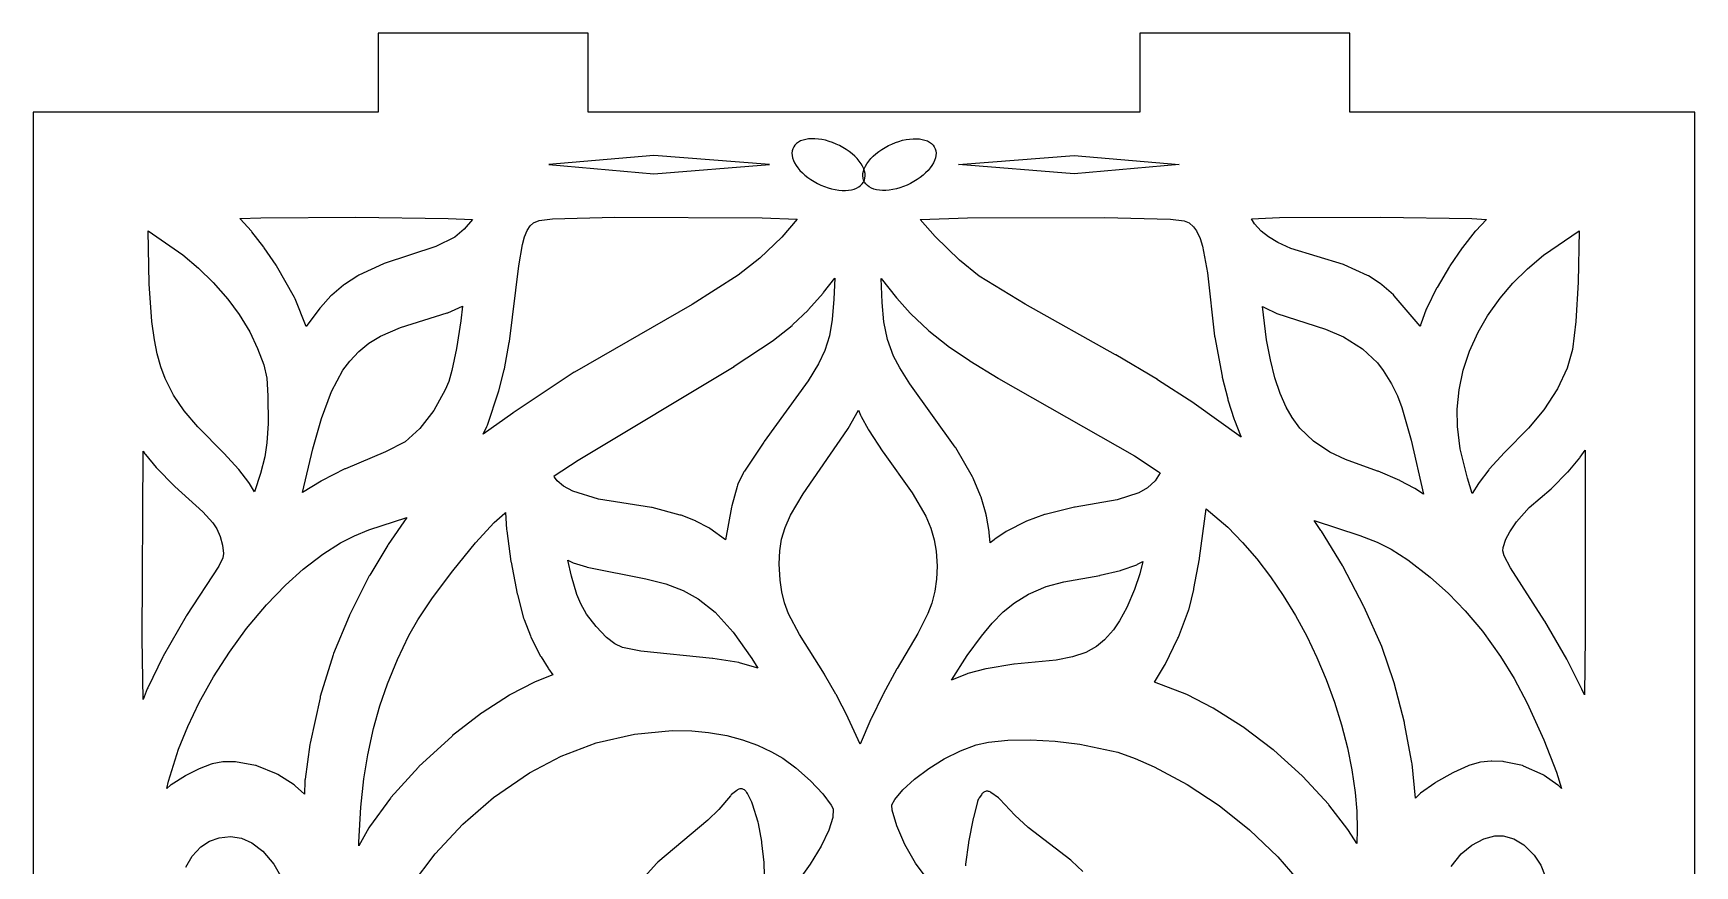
# Model space of a CAD drawing. Header units: millimetres. Extents: x 10 to 410, y 18 to 283.
# Drawn here: x 10 to 73.3, y 115.3 to 147 of the extents above; entities that cross this region are included whole.
import ezdxf

# ---------------------------------------------------------------- set-up
doc = ezdxf.new("R2010")
doc.units = ezdxf.units.MM
doc.layers.add('CUT', color=1, linetype='Continuous')
doc.layers.add('ENGRAVE', color=5, linetype='Continuous')

msp = doc.modelspace()

# ---------------------------------------------------------------- linework, layer by layer
at = {"layer": 'CUT'}
for points in [[(60.134, 144), (60.134, 147), (52.134, 147), (52.134, 144), (31.134, 144), (31.134, 147), (23.134, 147), (23.134, 144), (10, 144), (10, 24), (23.134, 24), (23.134, 21), (31.134, 21), (31.134, 24), (52.134, 24), (52.134, 21), (60.134, 21), (60.134, 24), (73.2679, 24), (73.2679, 144)], [(19.9492, 136.9395), (19.2643, 138.1449), (19.2462, 138.1738), (18.7977, 138.8296), (18.7846, 138.8476), (18.3283, 139.4379), (18.3102, 139.4596), (17.8836, 139.9298), (17.8721, 139.9411), (18.6695, 139.9702), (22.2802, 140), (25.7962, 139.9465), (26.7205, 139.9033), (26.4052, 139.5357), (26.0526, 139.229), (25.3365, 138.8798), (23.3625, 138.2337), (23.3359, 138.2232), (22.3935, 137.7866), (22.3601, 137.7679), (21.8475, 137.4329), (21.8184, 137.4112), (21.3651, 137.0263), (21.3355, 136.9975), (20.9342, 136.5583), (20.9118, 136.531), (20.393, 135.8376), (19.9764, 136.8829), (19.9636, 136.9119)], [(37.6703, 138.4369), (36.8432, 137.783), (35.0936, 136.6695), (30.6129, 134.0978), (30.5981, 134.0887), (28.2688, 132.545), (28.2599, 132.5389), (27.1338, 131.7279), (27.2744, 132.0287), (27.2943, 132.0783), (27.721, 133.3392), (27.7334, 133.3815), (27.9323, 134.1888), (27.9386, 134.2179), (28.1284, 135.2223), (28.1338, 135.2566), (28.4967, 138.1483), (28.6319, 138.9546), (28.7068, 139.2426), (28.8072, 139.4928), (28.9187, 139.6613), (29.046, 139.784), (29.2679, 139.8709), (29.7701, 139.9364), (32.1339, 139.9991), (37.7527, 139.9762), (39.0915, 139.9195), (38.5072, 139.2395)], [(55.7405, 132.2616), (55.965, 131.681), (55.9744, 131.6586), (55.9927, 131.6177), (54.2007, 132.9042), (54.19, 132.9115), (52.8152, 133.8055), (52.8057, 133.8114), (51.2178, 134.7522), (51.212, 134.7555), (47.7732, 136.6807), (46.022, 137.7493), (45.2645, 138.3568), (44.3447, 139.2548), (43.7728, 139.9119), (43.7882, 139.9135), (45.5796, 139.969), (50.7915, 139.9897), (53.2993, 139.917), (53.8282, 139.8531), (54.016, 139.7777), (54.1815, 139.6277), (54.2946, 139.4696), (54.4309, 139.1821), (54.5234, 138.8921), (54.7125, 137.8755), (54.9858, 135.4674), (54.9917, 135.4279), (55.2688, 133.9407), (55.2761, 133.9075), (55.486, 133.0741), (55.494, 133.0455), (55.7297, 132.2927)], [(57.8911, 138.8042), (57.3874, 139.0342), (57.0413, 139.2423), (56.7616, 139.4621), (56.5039, 139.7422), (56.3919, 139.9293), (57.4601, 139.9796), (61.3108, 139.997), (64.7813, 139.9445), (65.3337, 139.9096), (64.9288, 139.4815), (64.9078, 139.4569), (64.4285, 138.8475), (64.4136, 138.8273), (63.9467, 138.1456), (63.9328, 138.1239), (63.4545, 137.3215), (63.4385, 137.2921), (63.064, 136.5372), (63.0435, 136.4893), (62.838, 135.9272), (62.8269, 135.8933), (62.8181, 135.8581), (62.8164, 135.8487), (61.8228, 137.0011), (61.7908, 137.0334), (61.3561, 137.4166), (61.3245, 137.4408), (60.8465, 137.7587), (60.8087, 137.7796), (59.9155, 138.1808), (59.8875, 138.1914)], [(14.7199, 134.7861), (14.6115, 135.32), (14.5162, 136.0175), (14.4203, 137.4544), (14.3759, 139.4718), (15.6906, 138.557), (16.2918, 138.0522), (16.8471, 137.5122), (17.4082, 136.8727), (17.8393, 136.2903), (18.2438, 135.6251), (18.5416, 134.9971), (18.7809, 134.3743), (18.8953, 133.8656), (18.9391, 133.1968), (18.9397, 132.1332), (18.8957, 131.402), (18.8163, 130.8718), (18.6583, 130.2352), (18.4283, 129.5364), (18.2402, 129.8498), (18.2137, 129.8886), (17.8317, 130.3818), (17.8141, 130.4028), (17.2734, 131.0006), (17.2621, 131.0123), (16.2655, 132.0117), (15.747, 132.6209), (15.3379, 133.2246), (15.0202, 133.8568), (14.8558, 134.3001)], [(65.4442, 130.395), (65.4263, 130.3735), (65.0538, 129.8889), (65.0321, 129.8574), (64.7961, 129.4793), (64.6112, 130.0549), (64.3401, 131.1762), (64.2316, 132.0201), (64.2243, 132.6803), (64.2971, 133.4277), (64.4544, 134.1673), (64.6955, 134.8979), (65.0202, 135.6159), (65.3762, 136.2349), (65.8553, 136.9119), (66.3459, 137.4857), (66.898, 138.0317), (67.5074, 138.543), (68.8641, 139.4725), (68.8254, 137.5227), (68.7415, 136.0177), (68.6183, 134.9541), (68.4135, 134.2474), (68.0439, 133.4609), (67.5261, 132.6634), (66.9426, 131.9578), (66.0307, 131.0453), (66.0186, 131.0326)], [(37.8266, 131.4488), (37.8168, 131.4349), (37.0786, 130.3252), (37.0632, 130.3002), (37.0492, 130.2734), (36.8352, 129.8278), (36.8183, 129.7882), (36.8048, 129.7464), (36.5983, 129.0035), (36.5869, 128.9537), (36.3657, 127.7161), (35.7644, 128.1457), (35.7308, 128.1662), (35.2357, 128.4206), (35.2128, 128.4309), (34.6662, 128.6455), (34.6397, 128.6541), (33.5659, 128.9354), (33.5442, 128.9399), (31.5211, 129.2619), (30.5414, 129.5655), (30.188, 129.756), (29.9545, 129.9541), (29.8545, 130.0991), (29.8381, 130.1436), (30.7479, 130.7378), (36.6844, 134.316), (36.6945, 134.3222), (38.1727, 135.3033), (38.1923, 135.3174), (38.8937, 135.8736), (38.9156, 135.8925), (39.5043, 136.4564), (39.5251, 136.4781), (40.0754, 137.1085), (40.0872, 137.1226), (40.5182, 137.6708), (40.4854, 136.8721), (40.4253, 136.1042), (40.3182, 135.4786), (40.1414, 134.9142), (39.907, 134.4128), (39.5132, 133.761)], [(46.44, 127.5919), (46.4018, 127.9883), (46.3965, 128.0284), (46.2968, 128.6162), (46.2908, 128.6464), (46.2832, 128.6759), (46.0934, 129.333), (46.0842, 129.3617), (46.0733, 129.3896), (45.7887, 130.0607), (45.7639, 130.1106), (45.1265, 131.2113), (45.105, 131.2446), (43.3785, 133.6492), (42.994, 134.2548), (42.7596, 134.6996), (42.5238, 135.3322), (42.3902, 136.0096), (42.3262, 136.7494), (42.2885, 137.6561), (42.8728, 136.9304), (42.884, 136.9175), (43.396, 136.3405), (43.4159, 136.3201), (44.0805, 135.6889), (44.1017, 135.6707), (44.8273, 135.097), (44.8432, 135.0852), (45.6493, 134.5332), (45.6605, 134.5259), (46.7429, 133.8595), (46.7508, 133.8547), (51.9307, 130.9048), (52.8408, 130.3133), (52.909, 130.2605), (52.7205, 129.9627), (52.4341, 129.6931), (52.104, 129.5013), (51.2731, 129.2329), (49.6695, 128.953), (49.655, 128.95), (48.5286, 128.6767), (48.5047, 128.6696), (47.8272, 128.4261), (47.7972, 128.4129), (47.0678, 128.0359), (47.0428, 128.0213), (46.6134, 127.7362), (46.5861, 127.7157)], [(20.2555, 129.5133), (20.6453, 131.1758), (20.9716, 132.3305), (21.3571, 133.3555), (21.7937, 134.1654), (22.052, 134.5173), (22.3956, 134.8818), (22.7844, 135.1949), (23.2266, 135.4644), (23.9787, 135.793), (25.7654, 136.3483), (25.7923, 136.3584), (26.3403, 136.6035), (26.283, 136.0445), (26.1165, 135.0002), (25.9388, 134.1578), (25.819, 133.7396), (25.6898, 133.4198), (25.255, 132.6399), (24.7178, 131.9475), (24.1592, 131.4473), (23.4126, 131.0586), (21.8844, 130.4181), (21.8666, 130.4098), (20.9799, 129.9537), (20.9633, 129.9444)], [(59.2016, 135.7326), (59.892, 135.4359), (60.6144, 134.9851), (61.1864, 134.4481), (61.4068, 134.1616), (61.7195, 133.6518), (61.9445, 133.1928), (62.1162, 132.7488), (62.4749, 131.5002), (62.9329, 129.4515), (62.6083, 129.66), (62.5886, 129.6716), (62.0502, 129.9553), (62.0331, 129.9635), (61.206, 130.3232), (61.1915, 130.3289), (59.966, 130.7702), (59.3747, 131.0524), (58.748, 131.4681), (58.2334, 131.9663), (57.9355, 132.3675), (57.7121, 132.7562), (57.4806, 133.2781), (57.281, 133.8755), (57.1094, 134.5592), (56.9642, 135.331), (56.8073, 136.6008), (56.8798, 136.5562), (56.9055, 136.5423), (57.3312, 136.3424), (57.3594, 136.3312)], [(44.2146, 125.3018), (44.0635, 124.9067), (43.6842, 124.1478), (42.8954, 122.8118), (42.8876, 122.798), (42.3617, 121.8276), (42.3531, 121.8109), (41.9058, 120.8949), (41.8969, 120.8757), (41.4896, 119.9343), (41.0332, 120.9191), (41.0254, 120.9352), (40.5735, 121.8176), (40.5637, 121.8357), (40.1347, 122.5845), (40.125, 122.6003), (39.1734, 124.1025), (38.7631, 124.8878), (38.6023, 125.3137), (38.5002, 125.7264), (38.4392, 126.1743), (38.4058, 126.8018), (38.4255, 127.2881), (38.4968, 127.7342), (38.6288, 128.1761), (38.8338, 128.6438), (39.3175, 129.4664), (41.0098, 131.9144), (41.0307, 131.948), (41.4194, 132.6449), (41.499, 132.4528), (41.5227, 132.404), (41.794, 131.9219), (41.8081, 131.8986), (42.3519, 131.0648), (42.3609, 131.0515), (43.4635, 129.5012), (43.9824, 128.6107), (44.1781, 128.1537), (44.3086, 127.716), (44.3839, 127.2758), (44.4145, 126.7091), (44.3966, 126.2063), (44.3338, 125.7519)], [(17.2093, 127.5096), (17.2502, 127.1867), (17.222, 127.0238), (17.0698, 126.7092), (15.8409, 124.8289), (15.8282, 124.8081), (14.9523, 123.2787), (14.9393, 123.2543), (14.3585, 122.0737), (14.3436, 122.04), (14.1811, 121.6316), (14.1512, 123.9473), (14.1859, 131.0802), (14.2464, 130.9897), (14.27, 130.958), (14.6758, 130.4694), (14.6948, 130.4483), (15.3784, 129.7501), (15.3933, 129.7359), (16.4623, 128.7751), (16.833, 128.3609), (16.9874, 128.1292), (17.1216, 127.8352)], [(69.0655, 121.8102), (68.9708, 122.0272), (68.96, 122.05), (68.4077, 123.1456), (68.3959, 123.1675), (67.5622, 124.6098), (67.5511, 124.6279), (66.2476, 126.6387), (66.0103, 127.1056), (65.9582, 127.2958), (65.9729, 127.4228), (66.0769, 127.7357), (66.2205, 128.0164), (66.4782, 128.3984), (66.962, 128.9368), (67.8039, 129.6557), (67.8239, 129.6745), (68.4223, 130.2813), (68.4417, 130.3026), (68.8872, 130.8374), (68.9036, 130.8585), (69.0939, 131.1234), (69.091, 124.0339)], [(15.2558, 118.3834), (15.2285, 118.3636), (15.0839, 118.2454), (15.1533, 118.52), (15.5374, 119.734), (15.8851, 120.6058), (16.3201, 121.5175), (16.865, 122.4973), (17.4688, 123.4386), (18.1214, 124.3294), (18.8786, 125.2318), (19.6018, 125.9807), (20.2738, 126.5866), (21.0222, 127.1625), (21.7004, 127.5933), (22.2342, 127.8679), (22.7829, 128.088), (24.2222, 128.5577), (23.5165, 127.5349), (23.5023, 127.5127), (22.8127, 126.3602), (22.7978, 126.3332), (22.0427, 124.8407), (22.0279, 124.8085), (21.4364, 123.3779), (21.4204, 123.3333), (20.9321, 121.7384), (20.9212, 121.6969), (20.5394, 119.9612), (20.5316, 119.9179), (20.3487, 118.5949), (20.3451, 118.5613), (20.3434, 118.5273), (20.3338, 118.0224), (19.9692, 118.3475), (19.9341, 118.3746), (19.3128, 118.7792), (19.2913, 118.7918), (19.2693, 118.8021), (18.5172, 119.1092), (18.4937, 119.1174), (18.4697, 119.1231), (17.7082, 119.2574), (17.6664, 119.2607), (17.2572, 119.2544), (17.2196, 119.2505), (16.8173, 119.1749), (16.7788, 119.1641), (16.3209, 118.9927), (16.2961, 118.9817), (15.8159, 118.7391), (15.7931, 118.7259)], [(24.3055, 124.0693), (24.6395, 124.662), (25.2043, 125.5039), (25.9721, 126.5326), (26.8461, 127.6014), (27.5469, 128.3666), (27.9524, 128.7266), (27.9874, 128.7479), (28.0237, 128.1039), (28.0283, 128.0576), (28.1908, 126.8849), (28.1958, 126.8546), (28.429, 125.6598), (28.4367, 125.6262), (28.6713, 124.7316), (28.6892, 124.6763), (28.932, 124.0511), (28.9511, 124.0081), (29.3186, 123.2858), (29.3367, 123.2536), (29.6025, 122.8266), (29.621, 122.7994), (29.7879, 122.5751), (29.1113, 122.3021), (29.0891, 122.2917), (28.1523, 121.8029), (28.1307, 121.7903), (27.0934, 121.1193), (27.0742, 121.1055), (25.97, 120.2534), (25.9499, 120.2364), (24.6877, 119.077), (24.6659, 119.0549), (23.6218, 117.8981), (23.5978, 117.8685), (22.8043, 116.7796), (22.7781, 116.7386), (22.3965, 116.0568), (22.3958, 116.2009), (22.4723, 117.5298), (22.5896, 118.6041), (22.7389, 119.5279), (22.956, 120.5199), (23.1982, 121.3835), (23.4871, 122.2282), (23.8656, 123.1537)], [(53.9915, 125.0248), (54.0016, 125.0543), (54.0101, 125.0846), (54.1927, 125.8238), (54.1996, 125.8558), (54.4071, 126.9841), (54.4115, 127.0123), (54.6586, 128.8882), (55.4844, 128.1877), (56.0473, 127.6109), (56.591, 126.9802), (57.1099, 126.3033), (57.6012, 125.5851), (58.0622, 124.8299), (58.4903, 124.0426), (58.8827, 123.2277), (59.237, 122.3901), (59.5505, 121.5343), (59.8209, 120.6655), (60.0456, 119.7876), (60.214, 118.9554), (60.3401, 118.0911), (60.3981, 117.381), (60.4108, 116.678), (60.3951, 116.1479), (60.0767, 116.6481), (60.0576, 116.6755), (59.337, 117.6195), (59.3152, 117.6456), (58.3427, 118.6968), (58.3218, 118.7175), (57.2362, 119.6981), (57.216, 119.7147), (56.057, 120.5926), (56.0368, 120.6067), (54.9237, 121.3054), (54.9034, 121.3171), (53.9504, 121.8034), (53.9262, 121.8143), (52.6913, 122.2863), (53.0827, 122.9285), (53.1029, 122.9659), (53.5883, 123.9715), (53.6042, 124.0088)], [(63.8865, 125.6621), (64.5236, 125.0095), (65.179, 124.2293), (65.8717, 123.2661), (66.3929, 122.4339), (66.8874, 121.4919), (67.5199, 120.0984), (67.998, 118.8652), (68.1872, 118.2422), (68.0877, 118.3365), (68.0558, 118.363), (67.5371, 118.7353), (67.5148, 118.7499), (67.4916, 118.7617), (66.7522, 119.0966), (66.7287, 119.1057), (66.7047, 119.1124), (66.0134, 119.2622), (65.9755, 119.2671), (65.5425, 119.285), (65.511, 119.2842), (65.1027, 119.2423), (65.0599, 119.2337), (64.6618, 119.1127), (64.6334, 119.102), (64.0757, 118.852), (64.0537, 118.8409), (63.3959, 118.4664), (63.3713, 118.4506), (62.8289, 118.0605), (62.8095, 118.0453), (62.7909, 118.0281), (62.6301, 117.867), (62.5078, 119.1796), (62.5002, 119.2332), (62.2163, 120.7153), (62.2091, 120.748), (61.819, 122.2709), (61.808, 122.3079), (61.3702, 123.6081), (61.3532, 123.6519), (60.6824, 125.1499), (60.6695, 125.1763), (59.8637, 126.7036), (59.8507, 126.7266), (59.0485, 128.044), (59.0348, 128.0653), (58.7729, 128.4402), (60.5079, 127.8789), (61.1692, 127.619), (61.7121, 127.352), (62.3395, 126.9518), (63.1872, 126.2864)], [(32.4405, 123.6127), (32.1471, 123.7476), (31.8321, 123.9933), (31.4308, 124.408), (31.0714, 124.8833), (30.8484, 125.2677), (30.7054, 125.6284), (30.5022, 126.3221), (30.3511, 126.9298), (30.535, 126.8462), (30.5635, 126.8352), (31.0642, 126.6801), (31.0875, 126.6741), (33.3292, 126.2293), (34.0902, 126.0352), (34.7446, 125.7864), (35.32, 125.4687), (35.965, 124.956), (36.6481, 124.1995), (37.366, 123.1892), (37.5862, 122.8273), (37.5804, 122.8299), (37.5517, 122.8403), (36.8989, 123.0309), (36.8704, 123.0373), (35.8819, 123.1924), (35.8697, 123.1939), (33.1362, 123.4678)], [(51.644, 125.1347), (51.3677, 124.6242), (51.1364, 124.2844), (50.7945, 123.9037), (50.4901, 123.6523), (50.0806, 123.4223), (49.579, 123.2514), (48.9477, 123.1309), (47.3573, 122.9779), (47.3418, 122.9758), (46.2895, 122.7994), (46.2695, 122.795), (45.5883, 122.6162), (45.5605, 122.6069), (44.961, 122.3668), (45.566, 123.3077), (46.1033, 124.0405), (46.5181, 124.5415), (46.9355, 124.9626), (47.3675, 125.3133), (47.898, 125.6406), (48.5653, 125.9269), (49.2373, 126.1158), (50.6183, 126.3568), (50.633, 126.3599), (51.4068, 126.5483), (51.4291, 126.5549), (52.0175, 126.7617), (52.0545, 126.7783), (52.2507, 126.8856), (52.1355, 126.4191), (51.9356, 125.8162)]]:
    msp.add_lwpolyline(points, close=True, dxfattribs=at)
for points in [[(24.4049, 114.5576), (25.3041, 115.7498), (26.3609, 116.887), (27.5288, 117.8978), (28.8925, 118.8373), (30.0991, 119.4692), (31.4404, 119.9738), (32.8914, 120.3146), (34.3336, 120.4508), (35.0736, 120.4388), (35.7163, 120.3791), (36.4171, 120.2562), (37.0123, 120.0982), (37.5789, 119.8939), (38.1127, 119.6434), (38.5411, 119.3901), (39.0354, 119.0268), (39.5949, 118.5351), (40.0679, 118.0374), (40.3879, 117.6079), (40.4612, 117.4628), (40.463, 117.4554), (40.4448, 117.1416), (40.294, 116.6576), (40.0015, 116.0461), (39.5872, 115.3654), (39.0712, 114.6549)], [(43.9683, 114.9045), (43.6006, 115.3969), (43.1928, 116.1073), (42.8825, 116.8221), (42.7113, 117.4182), (42.691, 117.6079), (42.6917, 117.6138), (42.8018, 117.82), (43.113, 118.1926), (43.5576, 118.5978), (44.0965, 118.9988), (44.6918, 119.3665), (45.3069, 119.6752), (45.9066, 119.9015), (46.3684, 120.0107), (47.1078, 120.0878), (47.9753, 120.0984), (48.9098, 120.0458), (49.8473, 119.9344), (51.2954, 119.6224), (51.9649, 119.3836), (52.6822, 119.0713), (53.9449, 118.3981), (55.1614, 117.5926), (56.3151, 116.6683), (57.3868, 115.6401), (58.3572, 114.5235)], [(37.8622, 114.5851), (37.8335, 115.3773), (37.8307, 115.4176), (37.7497, 116.1754), (37.7427, 116.2218), (37.6113, 116.9051), (37.5983, 116.9579), (37.3931, 117.6415), (37.3785, 117.6831), (37.3609, 117.7223), (37.1927, 118.052), (37.1742, 118.0848), (37.1533, 118.115), (37.1303, 118.1421), (37.1056, 118.1659), (37.0793, 118.1863), (37.0515, 118.2029), (37.0228, 118.2156), (36.9932, 118.2243), (36.9632, 118.2289), (36.9331, 118.2293), (36.903, 118.2258), (36.8734, 118.218), (36.8443, 118.2062), (36.8164, 118.1904), (36.7897, 118.171), (36.5906, 118.0076), (36.5685, 117.9876), (36.5478, 117.965), (36.1076, 117.4424), (35.6911, 117.0321), (33.7821, 115.4346), (33.7488, 115.4024), (32.9221, 114.481)], [(49.9605, 115.0774), (49.5347, 115.4916), (49.5076, 115.5151), (47.8884, 116.7601), (47.3822, 117.2243), (46.8099, 117.8386), (46.7863, 117.8615), (46.7613, 117.8812), (46.4621, 118.0912), (46.4347, 118.1082), (46.4062, 118.1213), (46.3769, 118.1304), (46.3469, 118.1357), (46.3169, 118.1365), (46.2869, 118.1334), (46.2572, 118.1262), (46.2283, 118.115), (46.2003, 118.0999), (46.1735, 118.081), (46.1482, 118.0586), (46.1246, 118.0327), (46.103, 118.0038), (46.0236, 117.8865), (46.0037, 117.8539), (45.9863, 117.8186), (45.9716, 117.7812), (45.9597, 117.7419), (45.8005, 117.1294), (45.793, 117.0965), (45.619, 116.201), (45.6142, 116.1732), (45.498, 115.3553), (45.4927, 115.2955)], [(15.8074, 115.2456), (16.0497, 115.6681), (16.3798, 116.0153), (16.7145, 116.2323), (17.0816, 116.3686), (17.5106, 116.4139), (17.9267, 116.3444), (18.3234, 116.1707), (18.746, 115.8537), (19.1652, 115.3613), (19.4662, 114.8283)], [(63.9875, 115.2736), (64.3743, 115.7576), (64.7741, 116.0881), (65.232, 116.3252), (65.649, 116.4385), (65.9766, 116.4378), (66.3774, 116.3202), (66.7561, 116.0926), (67.1492, 115.7086), (67.4065, 115.3195), (67.5757, 114.9)]]:
    msp.add_lwpolyline(points, dxfattribs=at)
at = {"layer": 'ENGRAVE'}
for points in [[(39.0039, 142.74), (38.9562, 142.6727), (38.9212, 142.599), (38.8994, 142.5195), (38.8909, 142.4349), (38.8958, 142.3462), (38.9141, 142.2542), (38.9456, 142.1597), (38.9899, 142.0636), (39.0468, 141.967), (39.1155, 141.8707), (39.1955, 141.7756), (39.286, 141.6827), (39.3861, 141.5928), (39.4948, 141.5069), (39.6111, 141.4257), (39.734, 141.35), (39.8621, 141.2806), (39.9942, 141.2181), (40.1292, 141.1632), (40.2657, 141.1163), (40.4023, 141.0779), (40.5378, 141.0484), (40.6708, 141.0281), (40.8001, 141.0171), (40.9245, 141.0156), (41.0427, 141.0236), (41.1535, 141.041), (41.256, 141.0676), (41.3492, 141.1032), (41.4321, 141.1474), (41.5039, 141.1999), (41.5639, 141.26), (41.6117, 141.3273), (41.6467, 141.401), (41.6685, 141.4805), (41.677, 141.5651), (41.6721, 141.6538), (41.6538, 141.7458), (41.6223, 141.8403), (41.578, 141.9364), (41.5211, 142.033), (41.4524, 142.1293), (41.3724, 142.2244), (41.2819, 142.3173), (41.1818, 142.4072), (41.0731, 142.4931), (40.9568, 142.5743), (40.834, 142.65), (40.7058, 142.7194), (40.5737, 142.7819), (40.4387, 142.8368), (40.3022, 142.8837), (40.1656, 142.9221), (40.0301, 142.9516), (39.8971, 142.9719), (39.7678, 142.9829), (39.6434, 142.9844), (39.5252, 142.9764), (39.4144, 142.959), (39.3119, 142.9324), (39.2187, 142.8968), (39.1358, 142.8526), (39.064, 142.8001)], [(44.264, 142.74), (44.3117, 142.6727), (44.3467, 142.599), (44.3685, 142.5195), (44.377, 142.4349), (44.3721, 142.3462), (44.3538, 142.2542), (44.3223, 142.1597), (44.278, 142.0636), (44.2211, 141.967), (44.1524, 141.8707), (44.0724, 141.7756), (43.9819, 141.6827), (43.8818, 141.5928), (43.7731, 141.5069), (43.6568, 141.4257), (43.5339, 141.35), (43.4058, 141.2806), (43.2737, 141.2181), (43.1387, 141.1632), (43.0022, 141.1163), (42.8656, 141.0779), (42.7301, 141.0484), (42.5971, 141.0281), (42.4678, 141.0171), (42.3434, 141.0156), (42.2252, 141.0236), (42.1144, 141.041), (42.0119, 141.0676), (41.9187, 141.1032), (41.8358, 141.1474), (41.764, 141.1999), (41.7039, 141.26), (41.6562, 141.3273), (41.6212, 141.401), (41.5994, 141.4805), (41.5909, 141.5651), (41.5958, 141.6538), (41.6141, 141.7458), (41.6456, 141.8403), (41.6899, 141.9364), (41.7468, 142.033), (41.8155, 142.1293), (41.8955, 142.2244), (41.986, 142.3173), (42.0861, 142.4072), (42.1948, 142.4931), (42.3111, 142.5743), (42.4339, 142.65), (42.5621, 142.7194), (42.6942, 142.7819), (42.8292, 142.8368), (42.9657, 142.8837), (43.1023, 142.9221), (43.2378, 142.9516), (43.3708, 142.9719), (43.5001, 142.9829), (43.6245, 142.9844), (43.7427, 142.9764), (43.8535, 142.959), (43.956, 142.9324), (44.0492, 142.8968), (44.1321, 142.8526), (44.2039, 142.8001)], [(38.0339, 142), (33.6339, 142.35), (29.6339, 142), (33.6339, 141.65)], [(45.234, 142), (49.6339, 142.35), (53.6339, 142), (49.6339, 141.65)]]:
    msp.add_lwpolyline(points, close=True, dxfattribs=at)

doc.saveas('drawing.dxf')
